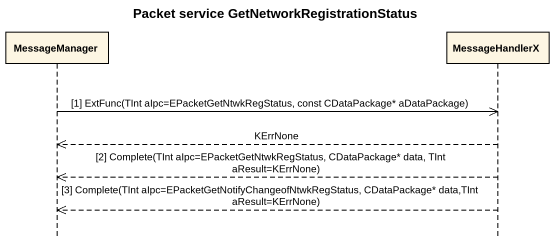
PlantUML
@startuml
title Packet service GetNetworkRegistrationStatus
hide footbox
participant MessageManager
participant MessageHandlerX

MessageManager ->> MessageHandlerX : [1] ExtFunc(TInt aIpc=EPacketGetNtwkRegStatus, const CDataPackage* aDataPackage)
MessageHandlerX -->> MessageManager : KErrNone
MessageHandlerX -->> MessageManager : [2] Complete(TInt aIpc=EPacketGetNtwkRegStatus, CDataPackage* data, TInt aResult=KErrNone)
MessageHandlerX -->> MessageManager : [3] Complete(TInt aIpc=EPacketGetNotifyChangeofNtwkRegStatus, CDataPackage* data,TInt aResult=KErrNone)
@enduml
